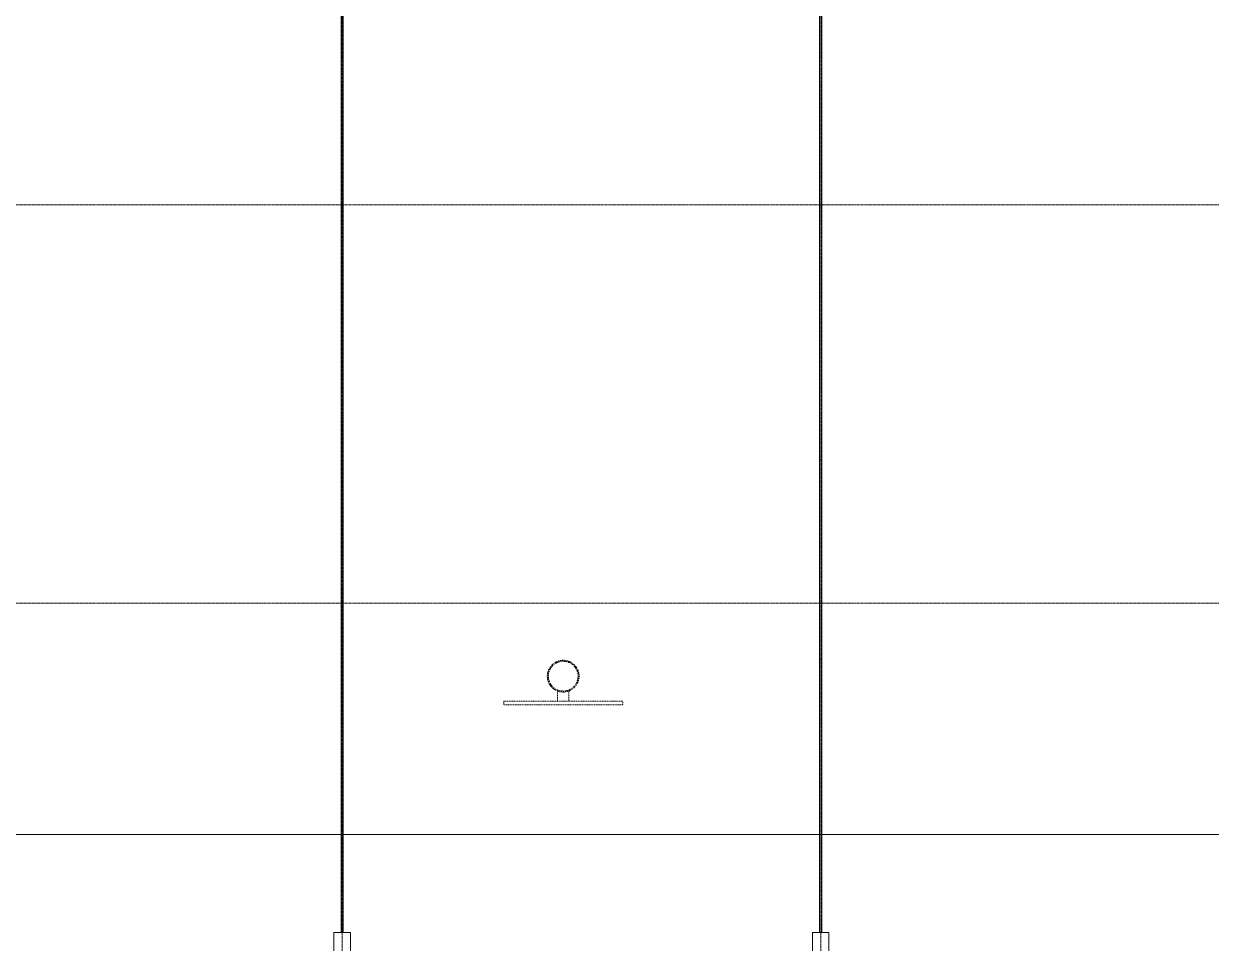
# Model space of a CAD drawing. Header units: inches. Extents: x 21035 to 27089, y -23277 to -20247.
# Drawn here: x 24630 to 25349, y -22315 to -21758 of the extents above; entities that cross this region are included whole.
import ezdxf

# ---------------------------------------------------------------- set-up
doc = ezdxf.new("R2010")
doc.units = ezdxf.units.IN
doc.header["$MEASUREMENT"] = 0
doc.linetypes.add('Dash', pattern=[0.25, 0.125, -0.125])
doc.linetypes.add('Grid Line 1_2_', pattern=[0.875, 0.5, -0.125, 0.125, -0.125])
for name, color, linetype, lineweight in [('G-ANNO-SYMB', 111, 'Continuous', 9), ('Q-SPCQ', 91, 'Continuous', 13), ('Q-SPCQ-HDLN', 91, 'Dash', 9), ('S-BEAM', 12, 'Continuous', 13), ('S-GRID', 1, 'Continuous', 9)]:
    doc.layers.add(name, color=color, linetype=linetype, lineweight=lineweight)
pattern_1 = [(225, (25112.39, -22360.053), (19.00703, -19.00703), []), (225, (25112.39, -22388.853), (19.00703, -19.00703), [])]
pattern_2 = [(225, (24822.89, -22360.053), (19.00703, -19.00703), []), (225, (24822.89, -22388.853), (19.00703, -19.00703), [])]

# ---------------------------------------------------------------- blocks, each defined once
blk = doc.blocks.new('Basketball_Backstop-Performance_Sports_Systems-3103-Ceiling_Hung - 27_-0_ to 27_-11 7_8_-706978-RCP - First Floor')
at = {"layer": 'Q-SPCQ-HDLN', "color": 8}
for p, q in [((36, 0), (-36, 0)), ((-36, 0), (-36, -2.25)), ((-3.5, 0), (-3.5, 6.16)), ((3.5, 0), (3.5, 6.16)), ((36, -2.25), (36, 0)), ((-36, -2.25), (36, -2.25))]:
    blk.add_line(p, q, dxfattribs=at)
for radius in [9.62, 9]:
    blk.add_circle((0, 15.13), radius, dxfattribs=at)
blk = doc.blocks.new('columns and girder2 - one-V26-RCP - First Floor')
at = {"layer": 'S-BEAM', "lineweight": 9}
h = blk.add_hatch(dxfattribs=at)
h.set_pattern_fill('FP_25', color=8, style=0, pattern_type=2)
h.set_pattern_definition(pattern_1)
h.paths.add_polyline_path([(-5, -0.5), (-5, -2), (5, -2), (5, -0.5)], flags=0)
h.paths.add_polyline_path([(5, -22.75), (-5, -22.75), (-5, -24.27), (5, -24.27), (5, -23.35)], flags=0)
h.paths.add_polyline_path([(-5, -1199.84), (-5, -1201.35), (5, -1201.35), (5, -1199.84)], flags=0)
h.paths.add_polyline_path([(5, -1224.25), (-5, -1224.25), (-5, -1225.75), (5, -1225.75)], flags=0)
h = blk.add_hatch(dxfattribs=at)
h.set_pattern_fill('FP_25', color=8, style=0, pattern_type=2)
h.set_pattern_definition(pattern_1)
h.paths.add_polyline_path([(0.62, -2), (-0.63, -2), (-0.63, -22.75), (0.62, -22.75), (0.62, -3.98)], flags=0)
h.paths.add_polyline_path([(0.62, -1201.35), (-0.63, -1201.35), (-0.63, -1224.25), (0.62, -1224.25)], flags=0)
at = {"layer": 'S-BEAM', "color": 7}
for p, q in [((-5, -2), (-5, -0.5)), ((-5, -0.5), (5, -0.5)), ((5, -2), (-5, -2)), ((-0.63, -22.75), (-0.63, -2)), ((-0.63, -2), (0.62, -2)), ((0.62, -2), (0.62, -22.75)), ((5, -0.5), (5, -2)), ((-5, -24.27), (-5, -22.75)), ((-5, -22.75), (5, -22.75)), ((5, -24.27), (-5, -24.27)), ((0.62, -22.75), (-0.63, -22.75)), ((5, -22.75), (5, -24.27)), ((-5, -1201.35), (-5, -1199.84)), ((-5, -1199.84), (5, -1199.84)), ((5, -1201.35), (-5, -1201.35)), ((-0.63, -1224.25), (-0.63, -1201.35)), ((-0.63, -1201.35), (0.62, -1201.35)), ((0.62, -1201.35), (0.62, -1224.25)), ((5, -1199.84), (5, -1201.35)), ((-5, -1225.75), (-5, -1224.25)), ((-5, -1224.25), (5, -1224.25)), ((5, -1225.75), (-5, -1225.75)), ((0.62, -1224.25), (-0.63, -1224.25)), ((5, -1224.25), (5, -1225.75))]:
    blk.add_line(p, q, dxfattribs=at)
at = {"layer": 'S-BEAM', "color": 8, "lineweight": 9}
for p, q in [((-5, -24.27), (-5, -52.01)), ((5, -52.01), (5, -24.27)), ((-5, -52.01), (5, -52.01)), ((-0.63, -52.01), (-0.63, -217.2)), ((0.62, -217.2), (0.62, -52.01)), ((-0.63, -217.2), (-0.63, -338.22)), ((-0.63, -217.2), (0.62, -217.2)), ((0.62, -338.22), (0.62, -217.2)), ((-0.63, -338.22), (-0.63, -761.81)), ((-0.63, -338.22), (0.62, -338.22)), ((0.62, -761.81), (0.62, -338.22)), ((-0.63, -761.81), (-0.63, -997.06)), ((-0.63, -761.81), (0.62, -761.81)), ((0.62, -997.06), (0.62, -761.81)), ((-0.63, -997.06), (-0.63, -1170.74)), ((-0.63, -997.06), (0.62, -997.06)), ((0.62, -1170.74), (0.62, -997.06)), ((-5, -1170.74), (-5, -1199.84)), ((-5, -1170.74), (5, -1170.74)), ((5, -1199.84), (5, -1170.74))]:
    blk.add_line(p, q, dxfattribs=at)
blk = doc.blocks.new('columns and girder2 - one-V27-RCP - First Floor')
at = {"layer": 'S-BEAM', "lineweight": 9}
h = blk.add_hatch(dxfattribs=at)
h.set_pattern_fill('FP_26', color=8, style=0, pattern_type=2)
h.set_pattern_definition(pattern_2)
h.paths.add_polyline_path([(-5, -0.5), (-5, -2), (5, -2), (5, -0.5), (3.09, -0.5)], flags=0)
h.paths.add_polyline_path([(5, -22.75), (-5, -22.75), (-5, -24.27), (5, -24.27), (5, -23.35)], flags=0)
h.paths.add_polyline_path([(3.09, -1199.84), (-5, -1199.84), (-5, -1201.35), (5, -1201.35), (5, -1199.84)], flags=0)
h.paths.add_polyline_path([(-5, -1224.25), (-5, -1225.75), (5, -1225.75), (5, -1224.25), (3.09, -1224.25)], flags=0)
h = blk.add_hatch(dxfattribs=at)
h.set_pattern_fill('FP_26', color=8, style=0, pattern_type=2)
h.set_pattern_definition(pattern_2)
h.paths.add_polyline_path([(-0.63, -2), (-0.63, -22.75), (0.62, -22.75), (0.62, -5.72), (-0.13, -5.65), (-0.26, -5.57), (-0.37, -5.22), (-0.18, -4.82), (0.1, -4.72), (0.62, -4.72), (0.62, -2)], flags=0)
h.paths.add_polyline_path([(0.62, -1201.35), (-0.63, -1201.35), (-0.63, -1224.25), (0.62, -1224.25), (0.62, -1222.25), (-0.16, -1222.17), (-0.31, -1222.02), (-0.4, -1221.75), (-0.21, -1221.36), (0.14, -1221.25), (0.62, -1221.25), (0.62, -1204.73)], flags=0)
at = {"layer": 'S-BEAM', "color": 7}
for p, q in [((-5, -2), (-5, -0.5)), ((-5, -0.5), (5, -0.5)), ((5, -2), (-5, -2)), ((-0.63, -22.75), (-0.63, -2)), ((-0.63, -2), (0.62, -2)), ((0.62, -2), (0.62, -4.72)), ((0.62, -5.72), (0.62, -22.75)), ((5, -0.5), (5, -2)), ((-5, -24.27), (-5, -22.75)), ((-5, -22.75), (5, -22.75)), ((5, -24.27), (-5, -24.27)), ((0.62, -22.75), (-0.63, -22.75)), ((5, -22.75), (5, -24.27)), ((-5, -1201.35), (-5, -1199.84)), ((-5, -1199.84), (5, -1199.84)), ((5, -1201.35), (-5, -1201.35)), ((-0.63, -1224.25), (-0.63, -1201.35)), ((-0.63, -1201.35), (0.62, -1201.35)), ((0.62, -1201.35), (0.62, -1221.25)), ((5, -1199.84), (5, -1201.35)), ((-5, -1225.75), (-5, -1224.25)), ((-5, -1224.25), (5, -1224.25)), ((5, -1225.75), (-5, -1225.75)), ((0.62, -1224.25), (-0.63, -1224.25)), ((0.62, -1222.25), (0.62, -1224.25)), ((5, -1224.25), (5, -1225.75))]:
    blk.add_line(p, q, dxfattribs=at)
at = {"layer": 'S-BEAM', "color": 8, "lineweight": 9}
for p, q in [((-5, -24.27), (-5, -52.01)), ((5, -52.01), (5, -24.27)), ((-5, -52.01), (5, -52.01)), ((-0.63, -52.01), (-0.63, -217.2)), ((0.62, -217.2), (0.62, -52.01)), ((-0.63, -217.2), (-0.63, -338.22)), ((-0.63, -217.2), (0.62, -217.2)), ((0.62, -338.22), (0.62, -217.2)), ((-0.63, -338.22), (-0.63, -761.81)), ((-0.63, -338.22), (0.62, -338.22)), ((0.62, -761.81), (0.62, -338.22)), ((-0.63, -761.81), (-0.63, -997.06)), ((-0.63, -761.81), (0.62, -761.81)), ((0.62, -997.06), (0.62, -761.81)), ((-0.63, -997.06), (-0.63, -1170.74)), ((-0.63, -997.06), (0.62, -997.06)), ((0.62, -1170.74), (0.62, -997.06)), ((-5, -1170.74), (-5, -1199.84)), ((-5, -1170.74), (5, -1170.74)), ((5, -1199.84), (5, -1170.74))]:
    blk.add_line(p, q, dxfattribs=at)

msp = doc.modelspace()

# ---------------------------------------------------------------- linework, layer by layer
at = {"layer": 'G-ANNO-SYMB'}
msp.add_line((26412.8353, -22248.8331), (21855.8406, -22248.8331), dxfattribs=at)
at = {"layer": 'S-GRID', "linetype": 'Grid Line 1_2_'}
for p, q in [((24822.8902, -23227.3711), (24822.8902, -20361.6008)), ((24822.8902, -23227.3711), (24822.8902, -20361.6008)), ((25112.3902, -23227.3711), (25112.3902, -20361.6008)), ((25112.3902, -23227.3711), (25112.3902, -20361.6008)), ((26557.3237, -21867.5528), (21678.6385, -21867.5528)), ((26557.3237, -21867.5528), (21678.6385, -21867.5528)), ((26557.3237, -22108.8028), (21678.6385, -22108.8028)), ((26557.3237, -22108.8028), (21678.6385, -22108.8028))]:
    msp.add_line(p, q, dxfattribs=at)

# ---------------------------------------------------------------- block references
at = {"layer": 'Q-SPCQ', "color": 8, "lineweight": 9}
msp.add_blockref('Basketball_Backstop-Performance_Sports_Systems-3103-Ceiling_Hung - 27_-0_ to 27_-11 7_8_-706978-RCP - First Floor', (24956.6117, -22168.0528), dxfattribs=at)
at = {"layer": 'S-BEAM', "color": 8, "lineweight": 9, "rotation": 180}
for name, p in [('columns and girder2 - one-V27-RCP - First Floor', (24822.8902, -22360.0528)), ('columns and girder2 - one-V26-RCP - First Floor', (25112.3902, -22360.0528))]:
    msp.add_blockref(name, p, dxfattribs=at)

doc.saveas('drawing.dxf')
